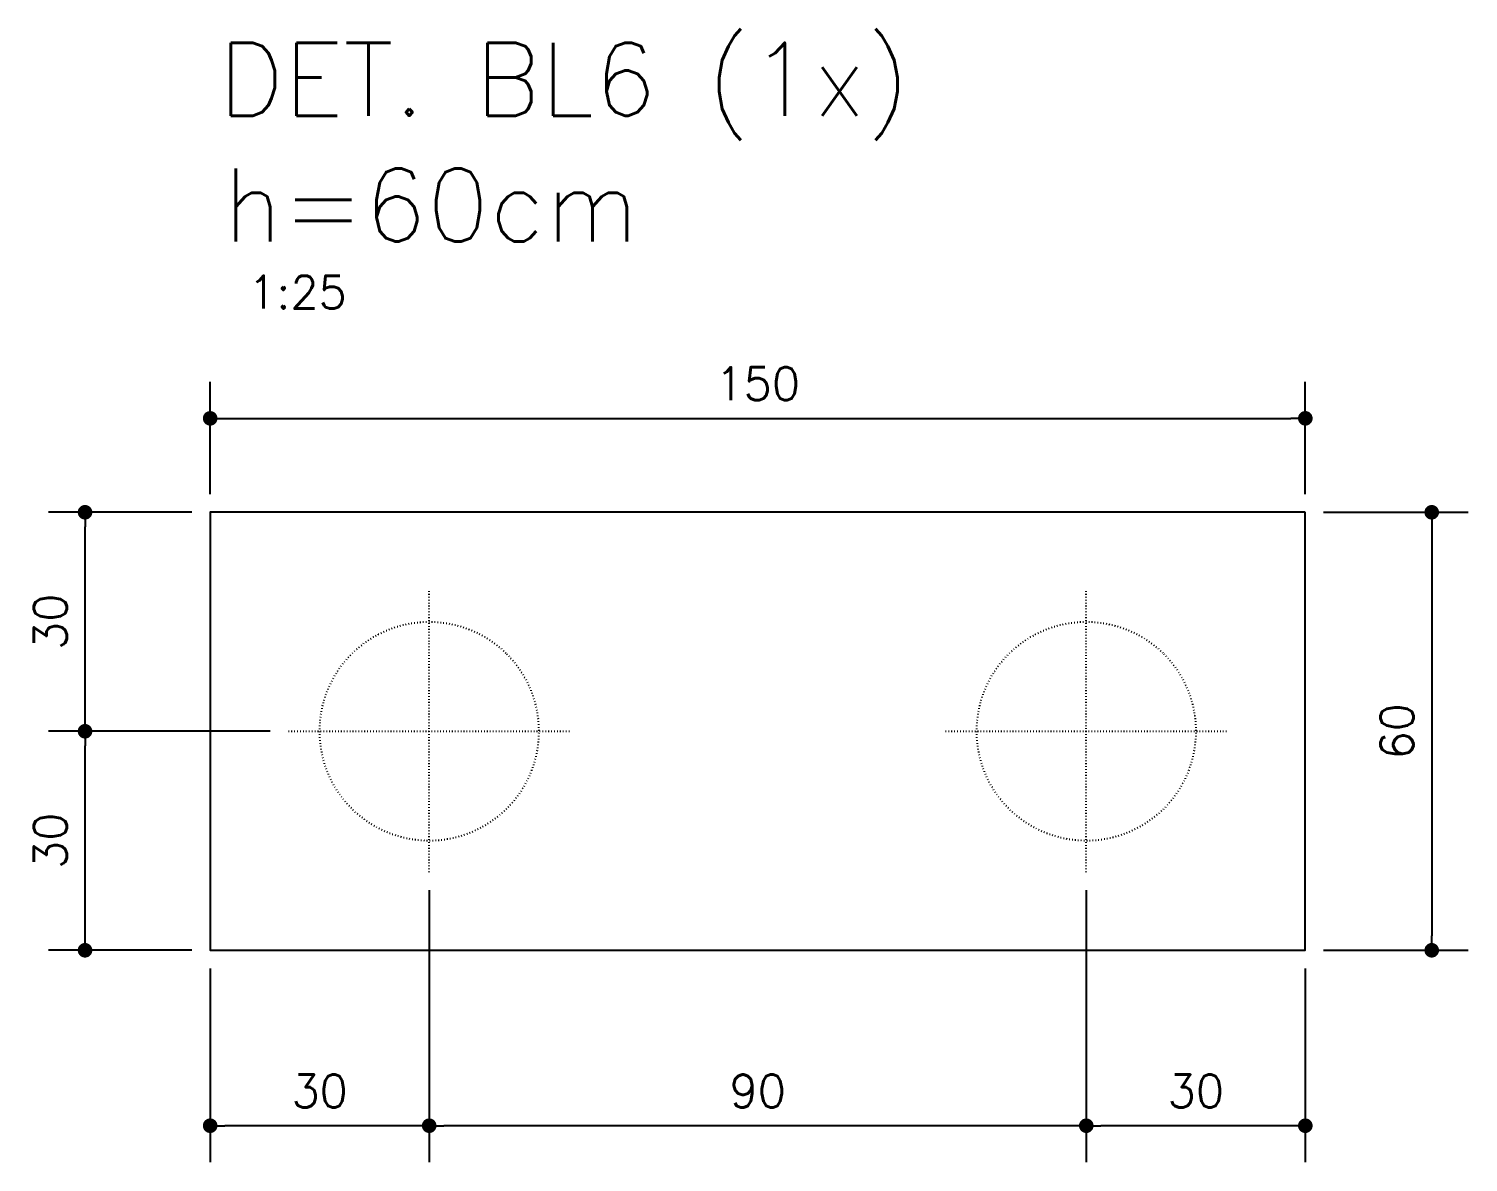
# Model space of a CAD drawing. Extents: x -39962 to 8542, y 35336 to 43602.
# Drawn here: x 8147.7 to 8542.1, y 36505.9 to 36816.4 of the extents above; entities that cross this region are included whole.
import ezdxf

# ---------------------------------------------------------------- set-up
doc = ezdxf.new("R2010")
doc.units = 0
doc.linetypes.add('ESTILO_TQS_0002', pattern=[0.4, 0.1, -0.3])
doc.layers.get('0').update_dxf_attribs({"linetype": 'CONTINUOUS'})
doc.layers.get('Defpoints').update_dxf_attribs({"linetype": 'CONTINUOUS'})
for name, color, linetype in [('228', 2, 'CONTINUOUS'), ('BLOCO', 3, 'CONTINUOUS'), ('COTA', 1, 'CONTINUOUS'), ('ESTACA', 1, 'ESTILO_TQS_0002'), ('T1', 2, 'CONTINUOUS'), ('T3', 4, 'CONTINUOUS')]:
    doc.layers.add(name, color=color, linetype=linetype)
doc.styles.add('COTA', font='romans.shx')
doc.styles.add('Texto1', font='romans.shx', dxfattribs={"height": 9})
doc.styles.add('Texto3', font='romans.shx', dxfattribs={"height": 20})
doc.dimstyles.new('forma', dxfattribs={"dimscale": 5, "dimtxt": 1.8, "dimasz": 0.8, "dimexe": 2, "dimexo": 1, "dimgap": 1, "dimtad": 1, "dimdec": 1, "dimzin": 9, "dimdsep": 46, "dimtxsty": 'COTA', "dimblk1": 'DOT', "dimblk2": 'DOT', "dimsah": 1, "dimcen": 0, "dimdle": 1, "dimclrd": 256, "dimclre": 256, "dimclrt": 2, "dimadec": 0, "dimazin": 0, "dimtfac": 1, "dimtdec": 0, "dimtmove": 0, "dimatfit": 3, "dimfxl": 1, "dimtolj": 1, "dimtzin": 0, "dimarcsym": 0})

# ---------------------------------------------------------------- blocks, each defined once
blk = doc.blocks.new('A$C96fa5e93')
at = {"layer": 'ESTACA', "linetype": 'ESTILO_TQS_0002'}
for p, q in [((19.28569357143897, -1.2521415556e-05), (19.28569357143897, 38.57141596442125)), ((-2.0285764549e-05, 19.28570172150285), (38.57140785292904, 19.28570172150285))]:
    blk.add_line(p, q, dxfattribs=at)
blk.add_ellipse((19.28569357143897, 19.28570172150285), major_axis=(10.60660171779848, 10.60660171779848), ratio=0.9999999999999488, start_param=5.497787143782112, end_param=11.7809724509617, dxfattribs=at)
blk = doc.blocks.new('_Dot')
at = {"color": 0, "linetype": 'ByBlock', "lineweight": -2}
blk.add_line((-0.5, 0), (-1, 0), dxfattribs=at)
at = {"color": 0, "linetype": 'ByBlock', "const_width": 0.5}
blk.add_lwpolyline([(-0.25, 0, 1), (0.25, 0, 1)], format="xyb", close=True, dxfattribs=at)
blk = doc.blocks.new('*D34')
at = {"layer": 'COTA', "lineweight": -2, "transparency": 16777216}
for p, q in [((8197.43323569413, 36688.9222554677), (8197.43323569413, 36719.66354695033)), ((8497.43323569413, 36688.9222554677), (8497.43323569413, 36719.66354695033)), ((8201.43323569413, 36709.66354695033), (8493.43323569413, 36709.66354695033))]:
    blk.add_line(p, q, dxfattribs=at)
at = {"layer": 'Defpoints', "color": 0, "transparency": 16777216}
for p in [(8497.43323569413, 36709.66354695033), (8197.43323569413, 36683.9222554677), (8497.43323569413, 36683.9222554677)]:
    blk.add_point(p, dxfattribs=at)
at = {"layer": 'COTA', "lineweight": -2, "transparency": 16777216, "xscale": 4, "yscale": 4, "zscale": 4, "rotation": 180}
blk.add_blockref('_Dot', (8197.43323569413, 36709.66354695033), dxfattribs=at)
at = {"layer": 'COTA', "lineweight": -2, "transparency": 16777216, "xscale": 4, "yscale": 4, "zscale": 4}
blk.add_blockref('_Dot', (8497.43323569413, 36709.66354695033), dxfattribs=at)
at = {"layer": 'COTA', "color": 2, "transparency": 16777216, "insert": (8347.43323569413, 36719.16354695033), "char_height": 9, "attachment_point": 5, "style": 'COTA'}
blk.add_mtext('\\A1;150 ', dxfattribs=at)
blk = doc.blocks.new('*D35')
at = {"layer": 'COTA', "lineweight": -2, "transparency": 16777216}
for p, q in [((8502.433235694134, 36683.92225546771), (8542.055461871347, 36683.92225546771)), ((8532.055461871347, 36679.92225546771), (8532.055461871347, 36567.92225546771)), ((8502.433235694134, 36563.92225546771), (8542.055461871347, 36563.92225546771))]:
    blk.add_line(p, q, dxfattribs=at)
at = {"layer": 'Defpoints', "color": 0, "transparency": 16777216}
for p in [(8497.433235694134, 36683.92225546771), (8497.433235694134, 36563.92225546771), (8532.055461871347, 36563.92225546771)]:
    blk.add_point(p, dxfattribs=at)
at = {"layer": 'COTA', "lineweight": -2, "transparency": 16777216, "xscale": 4, "yscale": 4, "zscale": 4}
for p, rotation in [((8532.055461871347, 36683.92225546771), 90), ((8532.055461871347, 36563.92225546771), 270)]:
    blk.add_blockref('_Dot', p, dxfattribs=dict(at, rotation=rotation))
at = {"layer": 'COTA', "color": 2, "transparency": 16777216, "insert": (8522.555461871354, 36623.92225546771), "char_height": 9, "attachment_point": 5, "rotation": 90, "style": 'COTA'}
blk.add_mtext('\\A1;60 ', dxfattribs=at)
blk = doc.blocks.new('*D36')
at = {"layer": 'COTA', "lineweight": -2, "transparency": 16777216}
for p, q in [((8437.43323569413, 36580.35082698186), (8437.43323569413, 36505.85567736872)), ((8497.43323569413, 36558.9222554677), (8497.43323569413, 36505.85567736872)), ((8493.43323569413, 36515.85567736872), (8441.43323569413, 36515.85567736872))]:
    blk.add_line(p, q, dxfattribs=at)
at = {"layer": 'Defpoints', "color": 0, "transparency": 16777216}
for p in [(8437.43323569413, 36585.35082698186), (8497.43323569413, 36563.9222554677), (8437.43323569413, 36515.85567736872)]:
    blk.add_point(p, dxfattribs=at)
at = {"layer": 'COTA', "lineweight": -2, "transparency": 16777216, "xscale": 4, "yscale": 4, "zscale": 4, "rotation": 180}
blk.add_blockref('_Dot', (8437.43323569413, 36515.85567736872), dxfattribs=at)
at = {"layer": 'COTA', "lineweight": -2, "transparency": 16777216, "xscale": 4, "yscale": 4, "zscale": 4}
blk.add_blockref('_Dot', (8497.43323569413, 36515.85567736872), dxfattribs=at)
at = {"layer": 'COTA', "color": 2, "transparency": 16777216, "insert": (8467.43323569413, 36525.35567736872), "char_height": 9, "attachment_point": 5, "style": 'COTA'}
blk.add_mtext('\\A1;30 ', dxfattribs=at)
blk = doc.blocks.new('*D37')
at = {"layer": 'COTA', "lineweight": -2, "transparency": 16777216}
for p, q in [((8257.43323569413, 36580.35082698186), (8257.43323569413, 36505.85567736872)), ((8437.43323569413, 36580.35082698186), (8437.43323569413, 36505.85567736872)), ((8433.43323569413, 36515.85567736872), (8261.43323569413, 36515.85567736872))]:
    blk.add_line(p, q, dxfattribs=at)
at = {"layer": 'Defpoints', "color": 0, "transparency": 16777216}
for p in [(8257.43323569413, 36585.35082698186), (8437.43323569413, 36585.35082698186), (8257.43323569413, 36515.85567736872)]:
    blk.add_point(p, dxfattribs=at)
at = {"layer": 'COTA', "lineweight": -2, "transparency": 16777216, "xscale": 4, "yscale": 4, "zscale": 4, "rotation": 180}
blk.add_blockref('_Dot', (8257.43323569413, 36515.85567736872), dxfattribs=at)
at = {"layer": 'COTA', "lineweight": -2, "transparency": 16777216, "xscale": 4, "yscale": 4, "zscale": 4}
blk.add_blockref('_Dot', (8437.43323569413, 36515.85567736872), dxfattribs=at)
at = {"layer": 'COTA', "color": 2, "transparency": 16777216, "insert": (8347.43323569413, 36525.35567736872), "char_height": 9, "attachment_point": 5, "style": 'COTA'}
blk.add_mtext('\\A1;90 ', dxfattribs=at)
blk = doc.blocks.new('*D38')
at = {"layer": 'COTA', "lineweight": -2, "transparency": 16777216}
for p, q in [((8257.43323569413, 36580.35082698186), (8257.43323569413, 36505.85567736872)), ((8197.43323569413, 36558.9222554677), (8197.43323569413, 36505.85567736872)), ((8253.43323569413, 36515.85567736872), (8201.43323569413, 36515.85567736872))]:
    blk.add_line(p, q, dxfattribs=at)
at = {"layer": 'Defpoints', "color": 0, "transparency": 16777216}
for p in [(8257.43323569413, 36585.35082698186), (8197.43323569413, 36563.9222554677), (8197.43323569413, 36515.85567736872)]:
    blk.add_point(p, dxfattribs=at)
at = {"layer": 'COTA', "lineweight": -2, "transparency": 16777216, "xscale": 4, "yscale": 4, "zscale": 4, "rotation": 180}
blk.add_blockref('_Dot', (8197.43323569413, 36515.85567736872), dxfattribs=at)
at = {"layer": 'COTA', "lineweight": -2, "transparency": 16777216, "xscale": 4, "yscale": 4, "zscale": 4}
blk.add_blockref('_Dot', (8257.43323569413, 36515.85567736872), dxfattribs=at)
at = {"layer": 'COTA', "color": 2, "transparency": 16777216, "insert": (8227.43323569413, 36525.35567736872), "char_height": 9, "attachment_point": 5, "style": 'COTA'}
blk.add_mtext('\\A1;30 ', dxfattribs=at)
blk = doc.blocks.new('*D39')
at = {"layer": 'COTA', "lineweight": -2, "transparency": 16777216}
for p, q in [((8213.861807979727, 36623.92225546771), (8153.150410757891, 36623.92225546771)), ((8163.150410757891, 36567.92225546771), (8163.150410757891, 36619.92225546771)), ((8192.433235694134, 36563.92225546771), (8153.150410757891, 36563.92225546771))]:
    blk.add_line(p, q, dxfattribs=at)
at = {"layer": 'Defpoints', "color": 0, "transparency": 16777216}
for p in [(8163.150410757891, 36623.92225546771), (8218.861807979727, 36623.92225546771), (8197.433235694134, 36563.92225546771)]:
    blk.add_point(p, dxfattribs=at)
at = {"layer": 'COTA', "lineweight": -2, "transparency": 16777216, "xscale": 4, "yscale": 4, "zscale": 4}
for p, rotation in [((8163.150410757891, 36623.92225546771), 90), ((8163.150410757891, 36563.92225546771), 270)]:
    blk.add_blockref('_Dot', p, dxfattribs=dict(at, rotation=rotation))
at = {"layer": 'COTA', "color": 2, "transparency": 16777216, "insert": (8153.650410757899, 36593.92225546771), "char_height": 9, "attachment_point": 5, "rotation": 90, "style": 'COTA'}
blk.add_mtext('\\A1;30 ', dxfattribs=at)
blk = doc.blocks.new('*D40')
at = {"layer": 'COTA', "lineweight": -2, "transparency": 16777216}
for p, q in [((8192.433235694134, 36683.92225546771), (8153.150410757895, 36683.92225546771)), ((8163.150410757895, 36627.92225546771), (8163.150410757895, 36679.92225546771)), ((8213.861807979727, 36623.92225546771), (8153.150410757895, 36623.92225546771))]:
    blk.add_line(p, q, dxfattribs=at)
at = {"layer": 'Defpoints', "color": 0, "transparency": 16777216}
for p in [(8163.150410757895, 36683.92225546771), (8197.433235694134, 36683.92225546771), (8218.861807979727, 36623.92225546771)]:
    blk.add_point(p, dxfattribs=at)
at = {"layer": 'COTA', "lineweight": -2, "transparency": 16777216, "xscale": 4, "yscale": 4, "zscale": 4}
for p, rotation in [((8163.150410757895, 36683.92225546771), 90), ((8163.150410757895, 36623.92225546771), 270)]:
    blk.add_blockref('_Dot', p, dxfattribs=dict(at, rotation=rotation))
at = {"layer": 'COTA', "color": 2, "transparency": 16777216, "insert": (8153.650410757903, 36653.92225546771), "char_height": 9, "attachment_point": 5, "rotation": 90, "style": 'COTA'}
blk.add_mtext('\\A1;30 ', dxfattribs=at)

msp = doc.modelspace()

# ---------------------------------------------------------------- linework, layer by layer
at = {"layer": 'BLOCO'}
msp.add_lwpolyline([(8497.43323569413, 36683.9222554677), (8197.43323569413, 36683.9222554677), (8197.43323569413, 36563.9222554677), (8497.43323569413, 36563.9222554677)], close=True, dxfattribs=at)

# ---------------------------------------------------------------- block references
at = {"layer": '228', "linetype": 'Continuous', "xscale": 2, "yscale": 2, "zscale": 2}
msp.add_blockref('A$C96fa5e93', (8218.861848551252, 36585.35085202469), dxfattribs=at)
at = {"layer": '228', "xscale": 2, "yscale": 2, "zscale": 2}
msp.add_blockref('A$C96fa5e93', (8398.861848551252, 36585.35085202469), dxfattribs=at)

# ---------------------------------------------------------------- texts
at = {"layer": 'T1', "style": 'Texto1'}
msp.add_text('1:25', height=9, dxfattribs=at).set_placement((8207.837392047746, 36739.73056590371))
at = {"layer": 'T3', "style": 'Texto3'}
for s, p in [('DET. BL6 (1x)', (8199.676262612862, 36792.58748756578)), ('h=60cm', (8201.03092895116, 36758.07445534515))]:
    msp.add_text(s, height=20, dxfattribs=at).set_placement(p)

# ---------------------------------------------------------------- dimensions: what is measured, and where the dimension line sits
at = {"layer": 'COTA'}
for base, p1, p2, override, picture, middle in [((8497.43323569413, 36709.66354695033), (8197.43323569413, 36683.9222554677), (8497.43323569413, 36683.9222554677), {"dimlfac": 0.5, "dimpost": ' '}, '*D34', (8347.43323569413, 36719.16354695033)), ((8197.43323569413, 36515.85567736872), (8257.43323569413, 36585.35082698186), (8197.43323569413, 36563.9222554677), {"dimlfac": 0.5, "dimpost": ' ', "dimtmove": 1}, '*D38', (8227.43323569413, 36525.35567736872)), ((8257.43323569413, 36515.85567736872), (8437.43323569413, 36585.35082698186), (8257.43323569413, 36585.35082698186), {"dimlfac": 0.5, "dimpost": ' ', "dimtmove": 1}, '*D37', (8347.43323569413, 36525.35567736872)), ((8437.43323569413, 36515.85567736872), (8497.43323569413, 36563.9222554677), (8437.43323569413, 36585.35082698186), {"dimlfac": 0.5, "dimpost": ' '}, '*D36', (8467.43323569413, 36525.35567736872))]:
    dim = msp.add_linear_dim(base=base, p1=p1, p2=p2, dimstyle='forma', override=override, dxfattribs=at)
    dim.commit()
    dim.dimension.update_dxf_attribs({"geometry": picture, "text_midpoint": middle})
for base, p1, p2, override, picture, middle in [((8163.150410757895, 36683.92225546771), (8218.861807979723, 36623.9222554677), (8197.43323569413, 36683.9222554677), {"dimlfac": 0.5, "dimpost": ' ', "dimtmove": 1}, '*D40', (8153.650410757903, 36653.92225546771)), ((8532.055461871347, 36563.92225546771), (8497.43323569413, 36683.9222554677), (8497.43323569413, 36563.9222554677), {"dimlfac": 0.5, "dimpost": ' '}, '*D35', (8522.555461871354, 36623.92225546771)), ((8163.150410757891, 36623.92225546771), (8197.43323569413, 36563.9222554677), (8218.861807979723, 36623.9222554677), {"dimlfac": 0.5, "dimpost": ' '}, '*D39', (8153.650410757899, 36593.92225546771))]:
    dim = msp.add_linear_dim(base=base, p1=p1, p2=p2, angle=90, dimstyle='forma', override=override, dxfattribs=at)
    dim.commit()
    dim.dimension.update_dxf_attribs({"geometry": picture, "text_midpoint": middle})

doc.saveas('drawing.dxf')
